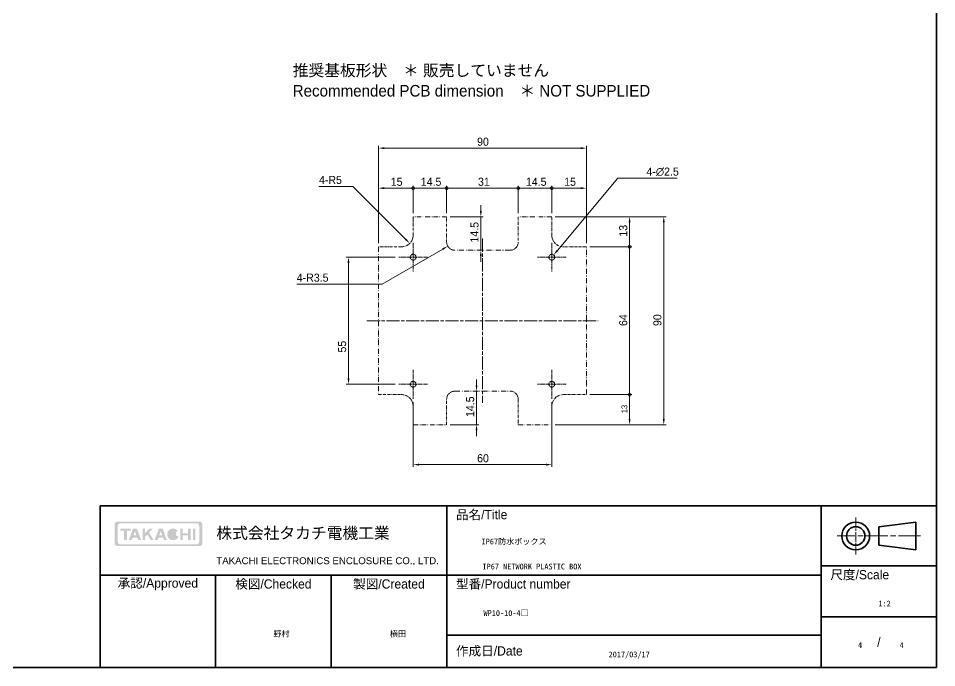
# Model space of a CAD drawing. Header units: millimetres. Extents: x -225 to 2542, y -269 to 293.
# Drawn here: x 2145.1 to 2542.4, y -269.3 to 11.7 of the extents above; entities that cross this region are included whole.
import ezdxf
from ezdxf.enums import TextEntityAlignment as Align

# ---------------------------------------------------------------- set-up
doc = ezdxf.new("R2018")
doc.units = ezdxf.units.MM
doc.linetypes.add('CHAIN', pattern=[0.3543, 0.2362, -0.0295, 0.0591, -0.0295])
doc.linetypes.add('DASH_DOUBLE_DOT', pattern=[0.4398, 0.24, -0.06, 0.0098, -0.06, 0.01, -0.06])
doc.layers.get('Defpoints').update_dxf_attribs({"lineweight": 25})
for name, color, linetype, lineweight in [('Border (ISO)', 7, 'Continuous', 35), ('Dimension (ISO)', 7, 'Continuous', 18), ('Symbol (ISO)', 7, 'Continuous', 18), ('Title (ISO)', 7, 'Continuous', 35), ('Visible (ISO)', 7, 'Continuous', 35)]:
    doc.layers.add(name, color=color, linetype=linetype, lineweight=lineweight)
for name, color, linetype, lineweight, true_color in [('Center Mark (ISO)', 7, 'Continuous', 18, 0x80ffff), ('Centerline (ISO)', 7, 'Continuous', 18, 0x80ffff), ('Hatch (ISO)', 1, 'Continuous', 18, 0xff0000)]:
    doc.layers.add(name, color=color, linetype=linetype, lineweight=lineweight, true_color=true_color)
doc.styles.add('Note Text (TK)', font='MS PGothic.ttf')
doc.dimstyles.new('Default - Method 1b (TK)', dxfattribs={"dimtxt": 2.5, "dimasz": 2.5, "dimexe": 1, "dimexo": 1.5, "dimgap": 1, "dimtad": 1, "dimtoh": 1, "dimrnd": 1e-08, "dimdsep": 46, "dimtxsty": 'Note Text (TK)', "dimcen": 0.09, "dimdle": 5, "dimclrd": 100, "dimclre": 100, "dimclrt": 7, "dimadec": 1, "dimazin": 1, "dimtfac": 1, "dimtmove": 0, "dimatfit": 3, "dimfxl": 1, "dimtolj": 1, "dimlwd": -1, "dimlwe": -1, "dimarcsym": 0})

# ---------------------------------------------------------------- blocks, each defined once
blk = doc.blocks.new('図面枠 tk図枠')
at = {"layer": 'Border (ISO)'}
for p in [(405.5, 289), (14.5, 8)]:
    blk.add_line(p, (405.5, 8), dxfattribs=at)
blk = doc.blocks.new('表題欄 tk表題欄')
at = {"layer": 'Hatch (ISO)'}
h = blk.add_hatch(color=256, dxfattribs=at)
edge = h.paths.add_edge_path(flags=0)
edge.add_arc((95.58, 236.3), 0.596, 270, 360)
edge.add_line((96.17, 236.3), (96.17, 239.71))
edge.add_arc((95.58, 239.71), 0.596, 0, 90)
edge.add_line((95.58, 240.31), (79.14, 240.31))
edge.add_arc((79.14, 239.71), 0.596, 90, 180)
edge.add_line((78.54, 239.71), (78.54, 236.3))
edge.add_arc((79.14, 236.3), 0.596, 180, 270)
edge.add_line((79.14, 235.7), (95.58, 235.7))
edge = h.paths.add_edge_path()
edge.add_line((77.84, 239.96), (77.84, 236.05))
edge.add_arc((78.54, 236.05), 0.702, 180, 270)
edge.add_line((78.54, 235.35), (96.17, 235.35))
edge.add_arc((96.17, 236.05), 0.702, 270, 360)
edge.add_line((96.87, 236.05), (96.87, 239.96))
edge.add_arc((96.17, 239.96), 0.702, 0, 90)
edge.add_line((96.17, 240.66), (78.54, 240.66))
edge.add_arc((78.54, 239.96), 0.702, 90, 180)
for points in [[(79.07, 239.15), (79.07, 238.66), (79.92, 238.66), (79.92, 236.66), (80.51, 236.66), (80.51, 238.66), (81.36, 238.66), (81.36, 239.15)], [(85.68, 236.66), (84.94, 237.89), (84.42, 237.32), (84.42, 236.66), (83.9, 236.66), (83.9, 239.15), (84.42, 239.15), (84.42, 238.1), (85.39, 239.15), (86.11, 239.15), (85.32, 238.3), (86.3, 236.66)], [(92.09, 239.15), (92.09, 236.66), (92.61, 236.66), (92.61, 237.66), (93.77, 237.66), (93.77, 236.66), (94.29, 236.66), (94.29, 239.15), (93.77, 239.15), (93.77, 238.15), (92.61, 238.15), (92.61, 239.15)], [(94.84, 239.15), (94.84, 236.66), (95.36, 236.66), (95.36, 239.15)]]:
    blk.add_hatch(color=256, dxfattribs=at).paths.add_polyline_path(points)
h = blk.add_hatch(color=256, dxfattribs=at)
h.paths.add_polyline_path([(82.59, 237.71), (81.95, 237.71), (82.27, 238.58)], flags=0)
h.paths.add_polyline_path([(82.78, 237.2), (81.76, 237.2), (81.57, 236.66), (80.95, 236.66), (81.86, 239.15), (82.68, 239.15), (83.59, 236.66), (82.98, 236.66)])
h = blk.add_hatch(color=256, dxfattribs=at)
h.paths.add_polyline_path([(87.53, 237.71), (88.16, 237.71), (87.85, 238.58)], flags=0)
h.paths.add_polyline_path([(87.14, 236.66), (87.34, 237.2), (88.35, 237.2), (88.55, 236.66), (89.17, 236.66), (88.25, 239.15), (87.44, 239.15), (86.52, 236.66)])
h = blk.add_hatch(color=256, dxfattribs=at)
edge = h.paths.add_edge_path()
edge.add_arc((90.52, 237.9), 1.27, 38.5505, 336.582)
edge.add_line((91.69, 237.4), (91.17, 237.62))
edge.add_ellipse((90.52, 237.9), major_axis=(0, -0.8), ratio=0.867347, start_angle=124.651, end_angle=429.4109, ccw=False)
edge.add_line((91.09, 238.36), (91.52, 238.7))
at = {"layer": 'Title (ISO)'}
for p, q in [((74.71, 244.05), (255.71, 244.05)), ((74.71, 209.05), (74.71, 244.05)), ((149.71, 244.05), (149.71, 209.05)), ((230.71, 244.05), (230.71, 209.05)), ((255.71, 244.05), (255.71, 209.05)), ((243.21, 239.55), (251.21, 240.55)), ((251.21, 234.55), (251.21, 240.55)), ((243.21, 239.55), (243.21, 235.55)), ((243.21, 235.55), (251.21, 234.55)), ((230.71, 231.05), (255.71, 231.05)), ((74.71, 229.05), (230.71, 229.05)), ((99.71, 229.05), (99.71, 209.05)), ((124.71, 229.05), (124.71, 209.05)), ((230.71, 220.05), (255.71, 220.05)), ((149.71, 216.05), (230.71, 216.05)), ((255.71, 209.05), (74.71, 209.05))]:
    blk.add_line(p, q, dxfattribs=at)
at = {"layer": 'Title (ISO)', "color": 4, "linetype": 'CHAIN', "lineweight": 18, "ltscale": 8.88956, "true_color": 0x00ffff}
blk.add_line((238.21, 241.55), (238.21, 233.55), dxfattribs=at)
at = {"layer": 'Title (ISO)', "color": 4, "linetype": 'CHAIN', "lineweight": 18, "ltscale": 20.001633, "true_color": 0x00ffff}
blk.add_line((252.21, 237.55), (234.21, 237.55), dxfattribs=at)
at = {"layer": 'Title (ISO)'}
for radius in [3, 2]:
    blk.add_circle((238.21, 237.55), radius, dxfattribs=at)
at = {"layer": 'Title (ISO)', "color": 1, "true_color": 0xff0000, "char_height": 2, "line_spacing_factor": 1.5, "style": 'Note Text (TK)'}
for s, insert, attachment_point in [('\\fＭＳ Ｐゴシック|b0|i0;\\H2.0000;品名/Title', (151.71, 242.05), 4), ('\\fＭＳ Ｐゴシック|b0|i0;\\H2.0000;尺度/Scale', (232.71, 229.05), 4), ('\\fＭＳ Ｐゴシック|b0|i0;\\H2.0000;承認/Approved', (87.21, 227.05), 5), ('\\fＭＳ Ｐゴシック|b0|i0;\\H2.0000;検図/Checked', (112.21, 227.05), 5), ('\\fＭＳ Ｐゴシック|b0|i0;\\H2.0000;製図/Created', (137.21, 227.05), 5), ('\\fＭＳ Ｐゴシック|b0|i0;\\H2.0000;型番/Product number', (151.71, 227.05), 4), ('\\fＭＳ Ｐゴシック|b0|i0;\\H2.0000;作成日/Date', (151.71, 212.55), 4)]:
    blk.add_mtext(s, dxfattribs=dict(at, insert=insert, attachment_point=attachment_point))
at = {"layer": 'Title (ISO)', "color": 7, "line_spacing_factor": 1.5, "style": 'Note Text (TK)'}
for s, insert, char_height, attachment_point in [('株式会社タカチ電機工業', (99.87, 238.05), 2.5, 4), ('\\fArial|b0|i0;\\H1.4986;TAKACHI ELECTRONICS ENCLOSURE CO., LTD.', (99.87, 232.05), 1.4986, 4), ('\\fＭＳ Ｐゴシック|b0|i0;\\H2.0000;/', (243.21, 214.55), 2, 5)]:
    blk.add_mtext(s, dxfattribs=dict(at, insert=insert, char_height=char_height, attachment_point=attachment_point))
at = {"layer": 'Title (ISO)', "color": 7, "lineweight": 30, "flags": 104}
for tag, height, p in [('<品名>', 2.5, (157.58, 236.95)), ('<Title>', 2, (157.45, 231.55)), ('<型番>', 3, (157.67, 221.49))]:
    blk.add_attdef(tag, text='', height=height, dxfattribs=at).set_placement(p, align=Align.MIDDLE_LEFT)
for tag, p in [('<尺度>', (243.36, 223.55)), ('<承認>', (87.21, 217.05)), ('<検図>', (112.22, 217)), ('<製図>', (137.41, 217)), ('作成日', (184.73, 212.53)), ('<ページ_No.>', (238.86, 214.55)), ('<総ページ数>', (247.7, 214.55))]:
    blk.add_attdef(tag, text='', height=2.5, dxfattribs=at).set_placement(p, align=Align.MIDDLE_CENTER)
blk = doc.blocks.new('_DotSmall')
at = {"color": 0, "linetype": 'ByBlock', "const_width": 0.5}
blk.add_lwpolyline([(-0.0625, 0, 1), (0.0625, 0, 1)], format="xyb", close=True, dxfattribs=at)
blk = doc.blocks.new('*D86')
at = {"layer": 'Defpoints', "color": 0, "transparency": 16777216}
for p in [(2315.88, -61.79), (2315.88, -74.15), (2300.88, -87.15)]:
    blk.add_point(p, dxfattribs=at)
at = {"layer": 'Dimension (ISO)', "color": 100, "transparency": 16777216}
for p, q in [((2300.88, -85.65), (2300.88, -60.79)), ((2303.38, -61.79), (2315.88, -61.79)), ((2315.88, -72.65), (2315.88, -60.79))]:
    blk.add_line(p, q, dxfattribs=at)
blk.add_solid([(2303.38, -61.37), (2303.38, -62.21), (2300.88, -61.79)], dxfattribs=at)
at = {"layer": 'Dimension (ISO)', "color": 100, "transparency": 16777216, "xscale": 2.5, "yscale": 2.5, "zscale": 2.5}
blk.add_blockref('_DotSmall', (2315.88, -61.79), dxfattribs=at)
at = {"layer": 'Dimension (ISO)', "color": 7, "transparency": 16777216, "insert": (2306.21, -59.04), "char_height": 3.5, "attachment_point": 4, "style": 'Note Text (TK)'}
blk.add_mtext('\\A1;15', dxfattribs=at)
blk = doc.blocks.new('*D87')
at = {"layer": 'Defpoints', "color": 0, "transparency": 16777216}
for p in [(2330.38, -61.79), (2315.88, -74.15), (2330.38, -74.15)]:
    blk.add_point(p, dxfattribs=at)
at = {"layer": 'Dimension (ISO)', "color": 100, "transparency": 16777216}
for p, q in [((2315.88, -72.65), (2315.88, -60.79)), ((2315.88, -61.79), (2330.38, -61.79)), ((2330.38, -72.65), (2330.38, -60.79))]:
    blk.add_line(p, q, dxfattribs=at)
at = {"layer": 'Dimension (ISO)', "color": 100, "transparency": 16777216, "xscale": 2.5, "yscale": 2.5, "zscale": 2.5}
blk.add_blockref('_DotSmall', (2315.88, -61.79), dxfattribs=at)
at = {"layer": 'Dimension (ISO)', "color": 100, "transparency": 16777216, "xscale": 2.5, "yscale": 2.5, "zscale": 2.5, "rotation": 180}
blk.add_blockref('_DotSmall', (2330.38, -61.79), dxfattribs=at)
at = {"layer": 'Dimension (ISO)', "color": 7, "transparency": 16777216, "insert": (2319.19, -59.04), "char_height": 3.5, "attachment_point": 4, "style": 'Note Text (TK)'}
blk.add_mtext('\\A1;14.5', dxfattribs=at)
blk = doc.blocks.new('*D88')
at = {"layer": 'Defpoints', "color": 0, "transparency": 16777216}
for p in [(2361.38, -61.79), (2330.38, -74.15), (2361.38, -74.15)]:
    blk.add_point(p, dxfattribs=at)
at = {"layer": 'Dimension (ISO)', "color": 100, "transparency": 16777216}
for p, q in [((2330.38, -72.65), (2330.38, -60.79)), ((2330.38, -61.79), (2361.38, -61.79)), ((2361.38, -72.65), (2361.38, -60.79))]:
    blk.add_line(p, q, dxfattribs=at)
at = {"layer": 'Dimension (ISO)', "color": 100, "transparency": 16777216, "xscale": 2.5, "yscale": 2.5, "zscale": 2.5, "rotation": 180}
blk.add_blockref('_DotSmall', (2330.38, -61.79), dxfattribs=at)
at = {"layer": 'Dimension (ISO)', "color": 100, "transparency": 16777216, "xscale": 2.5, "yscale": 2.5, "zscale": 2.5}
blk.add_blockref('_DotSmall', (2361.38, -61.79), dxfattribs=at)
at = {"layer": 'Dimension (ISO)', "color": 7, "transparency": 16777216, "insert": (2343.96, -59.04), "char_height": 3.5, "attachment_point": 4, "style": 'Note Text (TK)'}
blk.add_mtext('\\A1;31', dxfattribs=at)
blk = doc.blocks.new('*D89')
at = {"layer": 'Defpoints', "color": 0, "transparency": 16777216}
for p in [(2375.88, -61.79), (2361.38, -74.15), (2375.88, -74.15)]:
    blk.add_point(p, dxfattribs=at)
at = {"layer": 'Dimension (ISO)', "color": 100, "transparency": 16777216}
for p, q in [((2361.38, -72.65), (2361.38, -60.79)), ((2361.38, -61.79), (2375.88, -61.79)), ((2375.88, -72.65), (2375.88, -60.79))]:
    blk.add_line(p, q, dxfattribs=at)
at = {"layer": 'Dimension (ISO)', "color": 100, "transparency": 16777216, "xscale": 2.5, "yscale": 2.5, "zscale": 2.5}
blk.add_blockref('_DotSmall', (2361.38, -61.79), dxfattribs=at)
at = {"layer": 'Dimension (ISO)', "color": 100, "transparency": 16777216, "xscale": 2.5, "yscale": 2.5, "zscale": 2.5, "rotation": 180}
blk.add_blockref('_DotSmall', (2375.88, -61.79), dxfattribs=at)
at = {"layer": 'Dimension (ISO)', "color": 7, "transparency": 16777216, "insert": (2364.69, -59.04), "char_height": 3.5, "attachment_point": 4, "style": 'Note Text (TK)'}
blk.add_mtext('\\A1;14.5', dxfattribs=at)
blk = doc.blocks.new('*D90')
at = {"layer": 'Defpoints', "color": 0, "transparency": 16777216}
for p in [(2390.88, -61.79), (2375.88, -74.15), (2390.88, -87.15)]:
    blk.add_point(p, dxfattribs=at)
at = {"layer": 'Dimension (ISO)', "color": 100, "transparency": 16777216}
for p, q in [((2375.88, -72.65), (2375.88, -60.79)), ((2375.88, -61.79), (2388.38, -61.79)), ((2390.88, -85.65), (2390.88, -60.79))]:
    blk.add_line(p, q, dxfattribs=at)
blk.add_solid([(2388.38, -61.37), (2388.38, -62.21), (2390.88, -61.79)], dxfattribs=at)
at = {"layer": 'Dimension (ISO)', "color": 100, "transparency": 16777216, "xscale": 2.5, "yscale": 2.5, "zscale": 2.5, "rotation": 180}
blk.add_blockref('_DotSmall', (2375.88, -61.79), dxfattribs=at)
at = {"layer": 'Dimension (ISO)', "color": 7, "transparency": 16777216, "insert": (2381.25, -59.04), "char_height": 3.5, "attachment_point": 4, "style": 'Note Text (TK)'}
blk.add_mtext('\\A1;15', dxfattribs=at)
blk = doc.blocks.new('*D91')
at = {"layer": 'Defpoints', "color": 0, "transparency": 16777216}
for p in [(2390.88, -151.15), (2409.56, -151.15), (2375.88, -164.15)]:
    blk.add_point(p, dxfattribs=at)
at = {"layer": 'Dimension (ISO)', "color": 100, "transparency": 16777216}
for p, q in [((2392.38, -151.15), (2410.56, -151.15)), ((2409.56, -161.65), (2409.56, -151.15)), ((2377.38, -164.15), (2410.56, -164.15))]:
    blk.add_line(p, q, dxfattribs=at)
blk.add_solid([(2409.14, -161.65), (2409.98, -161.65), (2409.56, -164.15)], dxfattribs=at)
at = {"layer": 'Dimension (ISO)', "color": 100, "transparency": 16777216, "xscale": 2.5, "yscale": 2.5, "zscale": 2.5, "rotation": 90}
blk.add_blockref('_DotSmall', (2409.56, -151.15), dxfattribs=at)
at = {"layer": 'Dimension (ISO)', "color": 7, "transparency": 16777216, "insert": (2407.31, -159.2), "char_height": 2.5, "attachment_point": 4, "rotation": 90, "style": 'Note Text (TK)'}
blk.add_mtext('\\A1;13', dxfattribs=at)
blk = doc.blocks.new('*D92')
at = {"layer": 'Defpoints', "color": 0, "transparency": 16777216}
for p in [(2375.88, -74.15), (2409.56, -74.15), (2390.88, -87.15)]:
    blk.add_point(p, dxfattribs=at)
at = {"layer": 'Dimension (ISO)', "color": 100, "transparency": 16777216}
for p, q in [((2377.38, -74.15), (2410.56, -74.15)), ((2409.56, -87.15), (2409.56, -76.65)), ((2392.38, -87.15), (2410.56, -87.15))]:
    blk.add_line(p, q, dxfattribs=at)
blk.add_solid([(2409.14, -76.65), (2409.98, -76.65), (2409.56, -74.15)], dxfattribs=at)
at = {"layer": 'Dimension (ISO)', "color": 100, "transparency": 16777216, "xscale": 2.5, "yscale": 2.5, "zscale": 2.5, "rotation": 270}
blk.add_blockref('_DotSmall', (2409.56, -87.15), dxfattribs=at)
at = {"layer": 'Dimension (ISO)', "color": 7, "transparency": 16777216, "insert": (2406.81, -82.78), "char_height": 3.5, "attachment_point": 4, "rotation": 90, "style": 'Note Text (TK)'}
blk.add_mtext('\\A1;13', dxfattribs=at)
blk = doc.blocks.new('*D93')
at = {"layer": 'Defpoints', "color": 0, "transparency": 16777216}
for p in [(2390.88, -87.15), (2409.56, -87.15), (2390.88, -151.15)]:
    blk.add_point(p, dxfattribs=at)
at = {"layer": 'Dimension (ISO)', "color": 100, "transparency": 16777216}
for p, q in [((2392.38, -87.15), (2410.56, -87.15)), ((2409.56, -151.15), (2409.56, -87.15)), ((2392.38, -151.15), (2410.56, -151.15))]:
    blk.add_line(p, q, dxfattribs=at)
at = {"layer": 'Dimension (ISO)', "color": 100, "transparency": 16777216, "xscale": 2.5, "yscale": 2.5, "zscale": 2.5}
for p, rotation in [((2409.56, -87.15), 90), ((2409.56, -151.15), 270)]:
    blk.add_blockref('_DotSmall', p, dxfattribs=dict(at, rotation=rotation))
at = {"layer": 'Dimension (ISO)', "color": 7, "transparency": 16777216, "insert": (2406.81, -121.45), "char_height": 3.5, "attachment_point": 4, "rotation": 90, "style": 'Note Text (TK)'}
blk.add_mtext('\\A1;64', dxfattribs=at)
blk = doc.blocks.new('*D94')
at = {"layer": 'Defpoints', "color": 0, "transparency": 16777216}
for p in [(2390.88, -44.47), (2300.88, -87.15), (2390.88, -87.15)]:
    blk.add_point(p, dxfattribs=at)
at = {"layer": 'Dimension (ISO)', "color": 100, "transparency": 16777216}
for p, q in [((2300.88, -85.65), (2300.88, -43.47)), ((2390.88, -85.65), (2390.88, -43.47)), ((2303.38, -44.47), (2388.38, -44.47))]:
    blk.add_line(p, q, dxfattribs=at)
for points in [[(2303.38, -44.06), (2303.38, -44.89), (2300.88, -44.47)], [(2388.38, -44.06), (2388.38, -44.89), (2390.88, -44.47)]]:
    blk.add_solid(points, dxfattribs=at)
at = {"layer": 'Dimension (ISO)', "color": 7, "transparency": 16777216, "insert": (2343.57, -41.72), "char_height": 3.5, "attachment_point": 4, "style": 'Note Text (TK)'}
blk.add_mtext('\\A1;90', dxfattribs=at)
blk = doc.blocks.new('*D95')
at = {"layer": 'Defpoints', "color": 0, "transparency": 16777216}
for p in [(2375.88, -74.15), (2375.88, -164.15), (2424.34, -164.15)]:
    blk.add_point(p, dxfattribs=at)
at = {"layer": 'Dimension (ISO)', "color": 100, "transparency": 16777216}
for p, q in [((2377.38, -74.15), (2425.34, -74.15)), ((2424.34, -76.65), (2424.34, -161.65)), ((2377.38, -164.15), (2425.34, -164.15))]:
    blk.add_line(p, q, dxfattribs=at)
for points in [[(2423.92, -76.65), (2424.76, -76.65), (2424.34, -74.15)], [(2423.92, -161.65), (2424.76, -161.65), (2424.34, -164.15)]]:
    blk.add_solid(points, dxfattribs=at)
at = {"layer": 'Dimension (ISO)', "color": 7, "transparency": 16777216, "insert": (2421.59, -121.46), "char_height": 3.5, "attachment_point": 4, "rotation": 90, "style": 'Note Text (TK)'}
blk.add_mtext('\\A1;90', dxfattribs=at)
blk = doc.blocks.new('*D96')
at = {"layer": 'Defpoints', "color": 0, "transparency": 16777216}
for p in [(2376.68, -90.69), (2375.08, -92.61)]:
    blk.add_point(p, dxfattribs=at)
at = {"layer": 'Dimension (ISO)', "color": 100, "transparency": 16777216}
for p, q in [((2404.47, -57.49), (2378.29, -88.77)), ((2430.18, -57.49), (2404.47, -57.49)), ((2375.79, -91.65), (2375.97, -91.65)), ((2375.88, -91.74), (2375.88, -91.56))]:
    blk.add_line(p, q, dxfattribs=at)
blk.add_solid([(2377.97, -88.5), (2378.61, -89.04), (2376.68, -90.69)], dxfattribs=at)
at = {"layer": 'Dimension (ISO)', "color": 7, "transparency": 16777216, "insert": (2416.85, -54.74), "char_height": 3.5, "attachment_point": 4, "style": 'Note Text (TK)'}
blk.add_mtext('\\A1;4-∅2.5', dxfattribs=at)
blk = doc.blocks.new('*D97')
at = {"layer": 'Defpoints', "color": 0, "transparency": 16777216}
for p in [(2315.88, -152.9), (2375.88, -152.9), (2375.88, -181.45)]:
    blk.add_point(p, dxfattribs=at)
at = {"layer": 'Dimension (ISO)', "color": 100, "transparency": 16777216}
for p, q in [((2315.88, -154.4), (2315.88, -182.45)), ((2375.88, -154.4), (2375.88, -182.45)), ((2318.38, -181.45), (2373.38, -181.45))]:
    blk.add_line(p, q, dxfattribs=at)
for points in [[(2318.38, -181.03), (2318.38, -181.87), (2315.88, -181.45)], [(2373.38, -181.03), (2373.38, -181.87), (2375.88, -181.45)]]:
    blk.add_solid(points, dxfattribs=at)
at = {"layer": 'Dimension (ISO)', "color": 7, "transparency": 16777216, "insert": (2343.57, -178.7), "char_height": 3.5, "attachment_point": 4, "style": 'Note Text (TK)'}
blk.add_mtext('\\A1;60', dxfattribs=at)
blk = doc.blocks.new('*D98')
at = {"layer": 'Defpoints', "color": 0, "transparency": 16777216}
for p in [(2309.63, -91.65), (2287.91, -146.65), (2309.63, -146.65)]:
    blk.add_point(p, dxfattribs=at)
at = {"layer": 'Dimension (ISO)', "color": 100, "transparency": 16777216}
for p, q in [((2308.13, -91.65), (2286.91, -91.65)), ((2287.91, -94.15), (2287.91, -144.15)), ((2308.13, -146.65), (2286.91, -146.65))]:
    blk.add_line(p, q, dxfattribs=at)
for points in [[(2287.49, -94.15), (2288.33, -94.15), (2287.91, -91.65)], [(2287.49, -144.15), (2288.33, -144.15), (2287.91, -146.65)]]:
    blk.add_solid(points, dxfattribs=at)
at = {"layer": 'Dimension (ISO)', "color": 7, "transparency": 16777216, "insert": (2285.16, -132.93), "char_height": 3.5, "attachment_point": 4, "rotation": 90, "style": 'Note Text (TK)'}
blk.add_mtext('\\A1;55', dxfattribs=at)
blk = doc.blocks.new('*D99')
at = {"layer": 'Defpoints', "color": 0, "transparency": 16777216}
for p in [(2310.88, -82.15), (2314.42, -85.68)]:
    blk.add_point(p, dxfattribs=at)
at = {"layer": 'Dimension (ISO)', "color": 100, "transparency": 16777216}
for p, q in [((2275.14, -61.01), (2289.75, -61.01)), ((2289.75, -61.01), (2312.65, -83.92))]:
    blk.add_line(p, q, dxfattribs=at)
blk.add_solid([(2312.94, -83.62), (2312.36, -84.21), (2314.42, -85.68)], dxfattribs=at)
at = {"layer": 'Dimension (ISO)', "color": 7, "transparency": 16777216, "insert": (2275.14, -58.26), "char_height": 3.5, "attachment_point": 4, "style": 'Note Text (TK)'}
blk.add_mtext('\\A1;4-R5', dxfattribs=at)
blk = doc.blocks.new('*D100')
at = {"layer": 'Defpoints', "color": 0, "transparency": 16777216}
for p in [(2330.85, -86.9), (2333.88, -85.15)]:
    blk.add_point(p, dxfattribs=at)
at = {"layer": 'Dimension (ISO)', "color": 100, "transparency": 16777216}
for p, q in [((2302.46, -103.29), (2328.69, -88.15)), ((2265.54, -103.29), (2302.46, -103.29))]:
    blk.add_line(p, q, dxfattribs=at)
blk.add_solid([(2328.48, -87.79), (2328.89, -88.51), (2330.85, -86.9)], dxfattribs=at)
at = {"layer": 'Dimension (ISO)', "color": 7, "transparency": 16777216, "insert": (2265.54, -100.54), "char_height": 3.5, "attachment_point": 4, "style": 'Note Text (TK)'}
blk.add_mtext('\\A1;4-R3.5', dxfattribs=at)
blk = doc.blocks.new('*D101')
at = {"layer": 'Defpoints', "color": 0, "transparency": 16777216}
for p in [(2330.38, -74.15), (2345.19, -88.65), (2345.19, -88.65)]:
    blk.add_point(p, dxfattribs=at)
at = {"layer": 'Dimension (ISO)', "color": 100, "transparency": 16777216}
for p, q in [((2345.19, -71.65), (2345.19, -69.15)), ((2331.88, -74.15), (2346.19, -74.15)), ((2345.19, -74.15), (2345.19, -76.65)), ((2345.19, -76.65), (2345.19, -86.15)), ((2345.19, -88.65), (2345.19, -86.15)), ((2345.19, -91.15), (2345.19, -93.65))]:
    blk.add_line(p, q, dxfattribs=at)
for points in [[(2344.77, -71.65), (2345.61, -71.65), (2345.19, -74.15)], [(2344.77, -91.15), (2345.61, -91.15), (2345.19, -88.65)]]:
    blk.add_solid(points, dxfattribs=at)
at = {"layer": 'Dimension (ISO)', "color": 7, "transparency": 16777216, "insert": (2342.44, -85.33), "char_height": 3.5, "attachment_point": 4, "rotation": 90, "style": 'Note Text (TK)'}
blk.add_mtext('\\A1;14.5', dxfattribs=at)
blk = doc.blocks.new('*D102')
at = {"layer": 'Defpoints', "color": 0, "transparency": 16777216}
for p in [(2343.33, -149.65), (2343.33, -149.65), (2330.38, -164.15)]:
    blk.add_point(p, dxfattribs=at)
at = {"layer": 'Dimension (ISO)', "color": 100, "transparency": 16777216}
for p, q in [((2343.33, -147.15), (2343.33, -144.65)), ((2343.33, -149.65), (2343.33, -152.15)), ((2343.33, -161.65), (2343.33, -152.15)), ((2343.33, -164.15), (2343.33, -161.65)), ((2331.88, -164.15), (2344.33, -164.15)), ((2343.33, -166.65), (2343.33, -169.15))]:
    blk.add_line(p, q, dxfattribs=at)
for points in [[(2342.91, -147.15), (2343.74, -147.15), (2343.33, -149.65)], [(2342.91, -166.65), (2343.74, -166.65), (2343.33, -164.15)]]:
    blk.add_solid(points, dxfattribs=at)
at = {"layer": 'Dimension (ISO)', "color": 7, "transparency": 16777216, "insert": (2340.58, -160.83), "char_height": 3.5, "attachment_point": 4, "rotation": 90, "style": 'Note Text (TK)'}
blk.add_mtext('\\A1;14.5', dxfattribs=at)

msp = doc.modelspace()

# ---------------------------------------------------------------- linework, layer by layer
at = {"layer": 'Center Mark (ISO)', "linetype": 'CHAIN', "ltscale": 6.944946}
for p, q in [((2315.88234, -85.39742), (2315.88234, -97.89742)), ((2375.88234, -85.39742), (2375.88234, -97.89742)), ((2322.13234, -91.64742), (2309.63234, -91.64742)), ((2382.13234, -91.64742), (2369.63234, -91.64742)), ((2315.88234, -140.39742), (2315.88234, -152.89742)), ((2375.88234, -140.39742), (2375.88234, -152.89742)), ((2322.13234, -146.64742), (2309.63234, -146.64742)), ((2382.13234, -146.64742), (2369.63234, -146.64742))]:
    msp.add_line(p, q, dxfattribs=at)
at = {"layer": 'Centerline (ISO)', "linetype": 'CHAIN', "ltscale": 23.990969}
for p, q in [((2345.88234, -83.64742), (2345.88234, -154.64742)), ((2295.88234, -119.14742), (2395.88234, -119.14742))]:
    msp.add_line(p, q, dxfattribs=at)
at = {"layer": 'Visible (ISO)', "linetype": 'DASH_DOUBLE_DOT', "lineweight": 18, "ltscale": 8.242383}
for p, q in [((2330.38234, -74.14742), (2315.88234, -74.14742)), ((2375.88234, -74.14742), (2361.38234, -74.14742)), ((2315.88234, -164.14742), (2330.38234, -164.14742)), ((2361.38234, -164.14742), (2375.88234, -164.14742))]:
    msp.add_line(p, q, dxfattribs=at)
at = {"layer": 'Visible (ISO)', "linetype": 'DASH_DOUBLE_DOT', "lineweight": 18, "ltscale": 3.580626}
for p, q in [((2315.88234, -74.14742), (2315.88234, -82.14742)), ((2375.88234, -82.14742), (2375.88234, -74.14742)), ((2315.88234, -156.14742), (2315.88234, -164.14742)), ((2375.88234, -164.14742), (2375.88234, -156.14742))]:
    msp.add_line(p, q, dxfattribs=at)
at = {"layer": 'Visible (ISO)', "linetype": 'DASH_DOUBLE_DOT', "lineweight": 18, "ltscale": 4.923398}
for p, q in [((2330.38234, -85.14742), (2330.38234, -74.14742)), ((2361.38234, -74.14742), (2361.38234, -85.14742)), ((2330.38234, -164.14742), (2330.38234, -153.14742)), ((2361.38234, -153.14742), (2361.38234, -164.14742))]:
    msp.add_line(p, q, dxfattribs=at)
at = {"layer": 'Visible (ISO)', "linetype": 'DASH_DOUBLE_DOT', "lineweight": 18, "ltscale": 9.095043}
for p, q in [((2300.88234, -87.14742), (2300.88234, -151.14742)), ((2390.88234, -151.14742), (2390.88234, -87.14742)), ((2357.88234, -88.64742), (2333.88234, -88.64742)), ((2333.88234, -149.64742), (2357.88234, -149.64742))]:
    msp.add_line(p, q, dxfattribs=at)
at = {"layer": 'Visible (ISO)', "linetype": 'DASH_DOUBLE_DOT', "lineweight": 18, "ltscale": 4.475807}
for p, q in [((2310.88234, -87.14742), (2300.88234, -87.14742)), ((2390.88234, -87.14742), (2380.88234, -87.14742)), ((2300.88234, -151.14742), (2310.88234, -151.14742)), ((2380.88234, -151.14742), (2390.88234, -151.14742))]:
    msp.add_line(p, q, dxfattribs=at)
at = {"layer": 'Visible (ISO)', "linetype": 'DASH_DOUBLE_DOT', "lineweight": 18, "ltscale": 3.515269}
for centre in [(2315.88234, -91.64742), (2375.88234, -91.64742), (2315.88234, -146.64742), (2375.88234, -146.64742)]:
    msp.add_circle(centre, 1.25, dxfattribs=at)
for centre, start, end in [((2310.88234, -82.14742), 270, 0), ((2380.88234, -82.14742), 180, 270), ((2310.88234, -156.14742), 0, 90), ((2380.88234, -156.14742), 90, 180)]:
    msp.add_arc(centre, 5, start, end, dxfattribs=at)
at = {"layer": 'Visible (ISO)', "linetype": 'DASH_DOUBLE_DOT', "lineweight": 18, "ltscale": 2.460659}
for centre, start, end in [((2333.88234, -85.14742), 180, 270), ((2357.88234, -85.14742), 270, 0), ((2333.88234, -153.14742), 90, 180), ((2357.88234, -153.14742), 0, 90)]:
    msp.add_arc(centre, 3.5, start, end, dxfattribs=at)

# ---------------------------------------------------------------- block references
at = {"xscale": 2, "yscale": 2, "zscale": 2}
msp.add_blockref('図面枠 tk図枠', (1731.40358, -285.30232), dxfattribs=at)
ref = msp.add_blockref('表題欄 tk表題欄', (2030.98594, -687.4078), dxfattribs=dict(xscale=2, yscale=2, zscale=2))
lines = msp.add_mtext('IP67防水ボックス', dxfattribs={"layer": 'Title (ISO)', "color": 7, "insert": (2345.49647, -213.46878), "char_height": 2.5, "attachment_point": 1, "line_spacing_factor": 1.5})
ref.add_attrib('<品名>', '', (2345.49647, -213.46878), dxfattribs={"flags": 104}).embed_mtext(lines)
lines = msp.add_mtext('WP10-10-4□', dxfattribs={"layer": 'Title (ISO)', "color": 7, "insert": (2346.3354, -244.42164), "char_height": 2.5, "attachment_point": 1, "line_spacing_factor": 1.5})
ref.add_attrib('<型番>', '', (2346.3354, -244.42164), dxfattribs={"flags": 104}).embed_mtext(lines)
lines = msp.add_mtext('1:2', dxfattribs={"layer": 'Title (ISO)', "color": 7, "insert": (2517.20472, -240.30232), "char_height": 2.5, "attachment_point": 1, "line_spacing_factor": 1.5})
ref.add_attrib('<尺度>', '', (2517.20472, -240.30232), dxfattribs={"flags": 104}).embed_mtext(lines)
lines = msp.add_mtext('2017/03/17', dxfattribs={"layer": 'Title (ISO)', "color": 7, "insert": (2400.4462, -262.34494), "char_height": 2.5, "attachment_point": 1, "line_spacing_factor": 1.5})
ref.add_attrib('作成日', '', (2400.4462, -262.34494), dxfattribs={"flags": 104}).embed_mtext(lines)
lines = msp.add_mtext('野村', dxfattribs={"layer": 'Title (ISO)', "color": 7, "insert": (2255.41779, -253.40175), "char_height": 2.5, "attachment_point": 1, "line_spacing_factor": 1.5})
ref.add_attrib('<検図>', '', (2255.41779, -253.40175), dxfattribs={"flags": 104}).embed_mtext(lines)
lines = msp.add_mtext('横田', dxfattribs={"layer": 'Title (ISO)', "color": 7, "insert": (2305.80131, -253.41596), "char_height": 2.5, "attachment_point": 1, "line_spacing_factor": 1.5})
ref.add_attrib('<製図>', '', (2305.80131, -253.41596), dxfattribs={"flags": 104}).embed_mtext(lines)
lines = msp.add_mtext('IP67 NETWORK PLASTIC BOX', dxfattribs={"layer": 'Title (ISO)', "color": 7, "insert": (2345.88244, -224.30369), "char_height": 2.5, "attachment_point": 1, "line_spacing_factor": 1.5})
ref.add_attrib('<Title>', '', (2345.88244, -224.30369), dxfattribs={"flags": 104}).embed_mtext(lines)
lines = msp.add_mtext('4', dxfattribs={"layer": 'Title (ISO)', "color": 7, "insert": (2508.38969, -258.30232), "char_height": 2.5, "attachment_point": 1, "line_spacing_factor": 1.5})
ref.add_attrib('<ページ_No.>', '', (2508.38969, -258.30232), dxfattribs={"flags": 104}).embed_mtext(lines)
lines = msp.add_mtext('4', dxfattribs={"layer": 'Title (ISO)', "color": 7, "insert": (2526.38969, -258.30232), "char_height": 2.5, "attachment_point": 1, "line_spacing_factor": 1.5})
ref.add_attrib('<総ページ数>', '', (2526.38969, -258.30232), dxfattribs={"flags": 104}).embed_mtext(lines)

# ---------------------------------------------------------------- texts
at = {"layer": 'Symbol (ISO)', "color": 7, "insert": (2263.77494, -15.26144), "char_height": 5, "width": 166.8810026, "attachment_point": 4, "line_spacing_factor": 1.058182, "style": 'Note Text (TK)'}
msp.add_mtext('{推奨基板形状\u3000＊ 販売していません\\PRecommended PCB dimension\u3000＊ NOT SUPPLIED}', dxfattribs=at)

# ---------------------------------------------------------------- dimensions: what is measured, and where the dimension line sits
at = {"layer": 'Dimension (ISO)', "color": 100, "true_color": 0x00ff3f}
dim = msp.add_linear_dim(base=(2390.88234, -44.47443), p1=(2300.88234, -87.14742), p2=(2390.88234, -87.14742), dimstyle='Default - Method 1b (TK)', override={"dimtxt": 3.5, "dimtoh": 0, "dimdec": 2, "dimtp": 0, "dimtm": 0, "dimtdec": 2, "dimtofl": 0, "dimatfit": 1}, dxfattribs=at)
dim.commit()
dim.dimension.update_dxf_attribs({"geometry": '*D94', "text_midpoint": (2345.88234, -44.47443), "dimtype": 160})
dim = msp.add_diameter_dim_2p(p1=(2375.08011, -92.60603), p2=(2376.68456, -90.68881), text='4-<>', dimstyle='Default - Method 1b (TK)', override={"dimtxt": 3.5, "dimtih": 1, "dimdec": 2, "dimlfac": 1, "dimtp": 0, "dimtm": 0, "dimtdec": 2, "dimtofl": 0}, dxfattribs=at)
dim.commit()
dim.dimension.update_dxf_attribs({"geometry": '*D96', "text_midpoint": (2423.51555, -57.48891), "dimtype": 163})
for center, mpoint, picture, middle in [((2310.88234, -82.14742), (2314.41787, -85.68295), '*D99', (2280.33385, -61.0137)), ((2333.88234, -85.14742), (2330.85125, -86.89742), '*D100', (2272.51829, -103.28755))]:
    dim = msp.add_radius_dim(center=center, mpoint=mpoint, text='4-<>', dimstyle='Default - Method 1b (TK)', override={"dimtxt": 3.5, "dimtih": 1, "dimdec": 2, "dimcen": 0, "dimtp": 0, "dimtm": 0, "dimtdec": 2, "dimtofl": 0}, dxfattribs=at)
    dim.commit()
    dim.dimension.update_dxf_attribs({"geometry": picture, "text_midpoint": middle, "dimtype": 164})
for base, p1, p2, angle, override, picture, middle in [((2315.88234, -61.79118), (2300.88234, -87.14742), (2315.88234, -74.14742), 180, {"dimtxt": 3.5, "dimtoh": 0, "dimdec": 2, "dimblk2": 'DotSmall', "dimsah": 1, "dimdle": 0, "dimtp": 0, "dimtm": 0, "dimtdec": 2, "dimtofl": 0, "dimatfit": 1}, '*D86', (2308.36234, -61.79118)), ((2330.38234, -61.79118), (2315.88234, -74.14742), (2330.38234, -74.14742), 180, {"dimtxt": 3.5, "dimtoh": 0, "dimdec": 2, "dimblk1": 'DotSmall', "dimblk2": 'DotSmall', "dimsah": 1, "dimdle": 0, "dimtp": 0, "dimtm": 0, "dimtdec": 2, "dimtofl": 0}, '*D87', (2323.13234, -61.79118)), ((2361.38234, -61.79118), (2330.38234, -74.14742), (2361.38234, -74.14742), 180, {"dimtxt": 3.5, "dimtoh": 0, "dimdec": 2, "dimblk1": 'DotSmall', "dimblk2": 'DotSmall', "dimsah": 1, "dimdle": 0, "dimtp": 0, "dimtm": 0, "dimtdec": 2, "dimtofl": 0, "dimatfit": 1}, '*D88', (2345.90234, -61.79118)), ((2375.88234, -61.79118), (2361.38234, -74.14742), (2375.88234, -74.14742), 180, {"dimtxt": 3.5, "dimtoh": 0, "dimdec": 2, "dimblk1": 'DotSmall', "dimblk2": 'DotSmall', "dimsah": 1, "dimdle": 0, "dimtp": 0, "dimtm": 0, "dimtdec": 2, "dimtofl": 0}, '*D89', (2368.63234, -61.79118)), ((2390.88234, -61.79118), (2375.88234, -74.14742), (2390.88234, -87.14742), 180, {"dimtxt": 3.5, "dimtoh": 0, "dimdec": 2, "dimblk1": 'DotSmall', "dimsah": 1, "dimdle": 0, "dimtp": 0, "dimtm": 0, "dimtdec": 2, "dimtofl": 0, "dimatfit": 1}, '*D90', (2383.40234, -61.79118)), ((2345.18988, -88.64742), (2330.38234, -74.14742), (2345.18988, -88.64742), 90, {"dimtxt": 3.5, "dimtoh": 0, "dimdec": 2, "dimse2": 1, "dimtp": 0, "dimtm": 0, "dimtdec": 2, "dimtofl": 0}, '*D101', (2345.18988, -81.39742)), ((2409.56131, -74.14742), (2390.88234, -87.14742), (2375.88234, -74.14742), 90, {"dimtxt": 3.5, "dimtoh": 0, "dimdec": 2, "dimblk1": 'DotSmall', "dimsah": 1, "dimdle": 0, "dimtp": 0, "dimtm": 0, "dimtdec": 2, "dimtofl": 1, "dimatfit": 1}, '*D92', (2409.56131, -80.62742)), ((2424.34146, -164.14742), (2375.88234, -74.14742), (2375.88234, -164.14742), 90, {"dimtxt": 3.5, "dimtoh": 0, "dimdec": 2, "dimtp": 0, "dimtm": 0, "dimtdec": 2, "dimtofl": 0, "dimatfit": 1}, '*D95', (2424.34146, -119.14742)), ((2409.56131, -87.14742), (2390.88234, -151.14742), (2390.88234, -87.14742), 90, {"dimtxt": 3.5, "dimtoh": 0, "dimdec": 2, "dimblk1": 'DotSmall', "dimblk2": 'DotSmall', "dimsah": 1, "dimdle": 0, "dimtp": 0, "dimtm": 0, "dimtdec": 2, "dimtofl": 0, "dimatfit": 1}, '*D93', (2409.56131, -119.12742)), ((2287.9092, -146.64742), (2309.63234, -91.64742), (2309.63234, -146.64742), 90, {"dimtxt": 3.5, "dimtoh": 0, "dimdec": 2, "dimtp": 0, "dimtm": 0, "dimtdec": 2, "dimtofl": 0, "dimatfit": 1}, '*D98', (2287.9092, -130.64588)), ((2343.32539, -149.64742), (2330.38234, -164.14742), (2343.32539, -149.64742), 270, {"dimtxt": 3.5, "dimtoh": 0, "dimdec": 2, "dimse2": 1, "dimtp": 0, "dimtm": 0, "dimtdec": 2, "dimtofl": 0}, '*D102', (2343.32539, -156.89742)), ((2409.56131, -151.14742), (2375.88234, -164.14742), (2390.88234, -151.14742), 90, {"dimtoh": 0, "dimdec": 2, "dimblk2": 'DotSmall', "dimsah": 1, "dimdle": 0, "dimtp": 0, "dimtm": 0, "dimtdec": 2, "dimtofl": 1, "dimatfit": 1}, '*D91', (2409.56131, -157.66742)), ((2375.88234, -181.45109), (2315.88234, -152.89742), (2375.88234, -152.89742), 180, {"dimtxt": 3.5, "dimtoh": 0, "dimdec": 2, "dimtp": 0, "dimtm": 0, "dimtdec": 2, "dimtofl": 0, "dimatfit": 1}, '*D97', (2345.88234, -181.45109))]:
    dim = msp.add_linear_dim(base=base, p1=p1, p2=p2, angle=angle, dimstyle='Default - Method 1b (TK)', override=override, dxfattribs=at)
    dim.commit()
    dim.dimension.update_dxf_attribs({"geometry": picture, "text_midpoint": middle, "dimtype": 160})

doc.saveas('drawing.dxf')
